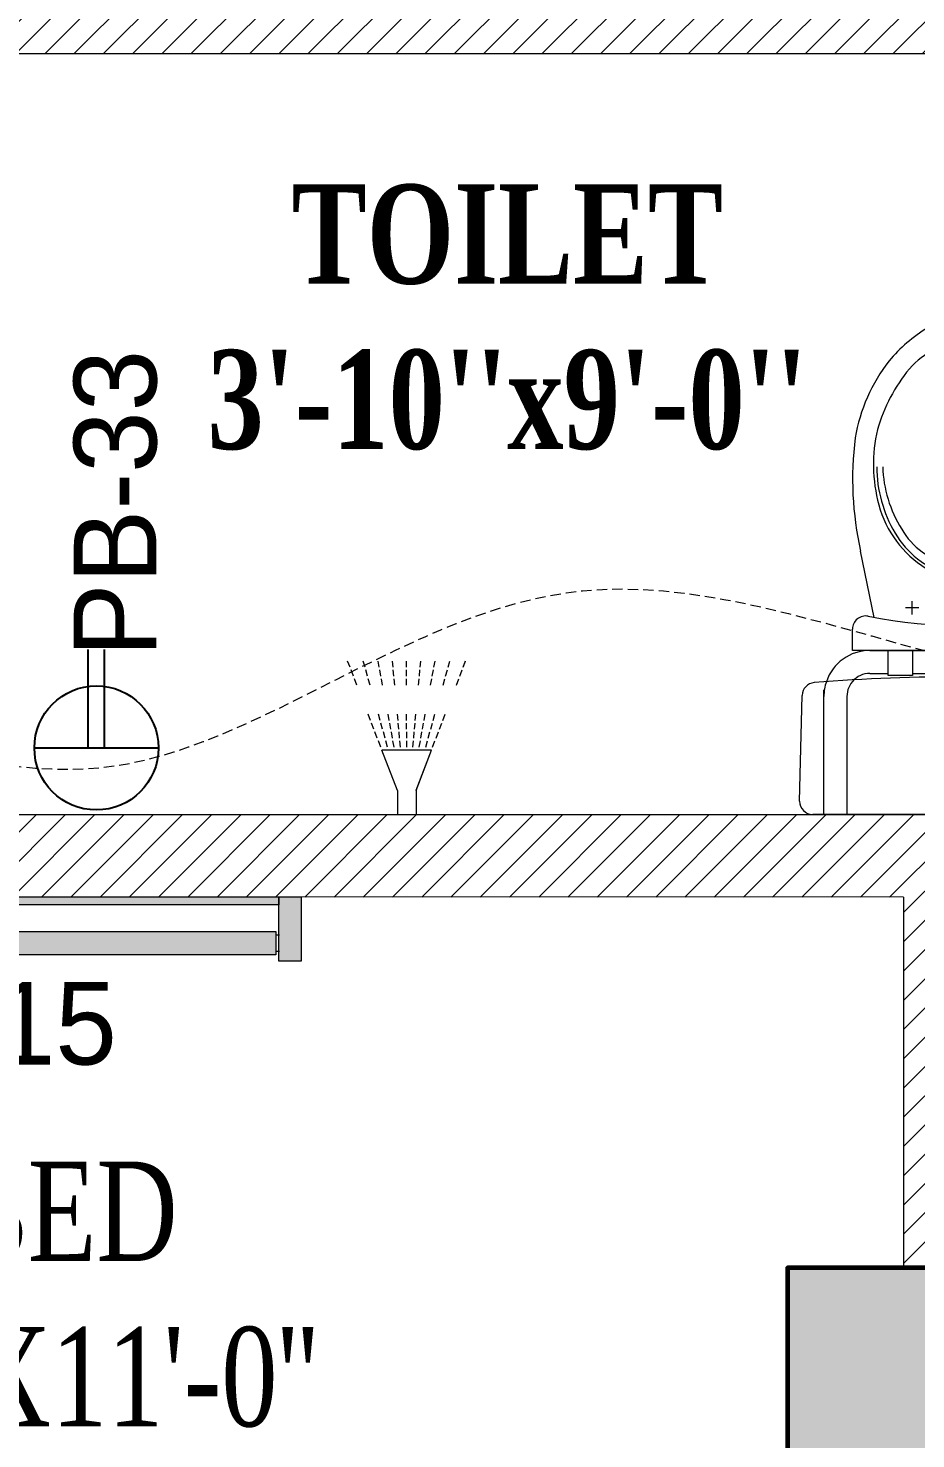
# Model space of a CAD drawing. Header units: inches. Extents: x 109699 to 44449955, y -10987 to 15824140.
# Drawn here: x 196611.1 to 196664.8, y -3667.8 to -3582.5 of the extents above; entities that cross this region are included whole.
import ezdxf

# ---------------------------------------------------------------- set-up
doc = ezdxf.new("R2010")
doc.units = ezdxf.units.IN
doc.header["$LTSCALE"] = 5
doc.header["$MEASUREMENT"] = 0
doc.linetypes.add('DASHDOT', pattern=[1, 0.5, -0.25, 0, -0.25])
doc.linetypes.add('DASHED2', pattern=[0.375, 0.25, -0.125])
doc.layers.get('0').update_dxf_attribs({"color": 123})
for name, color, linetype, lineweight in [('@NORMAL', 7, 'Continuous', 5), ('AC In', 244, 'DASHED2', 30), ('cloumn', 253, 'Continuous', 60), ('E-Con-Point', 5, 'DASHED2', 13), ('E-PB-Socket-5A', 203, 'Continuous', 13), ('E-WTL-Wall-Tube-Light', 6, 'Continuous', 15), ('fixture', 255, 'Continuous', 0), ('ha', 252, 'Continuous', 5), ('SB', 1, 'DASHDOT', 20), ('WALL-1', 8, 'Continuous', 9)]:
    doc.layers.add(name, color=color, linetype=linetype, lineweight=lineweight)
doc.layers.add('T', color=8, linetype='Continuous')
doc.styles.get("Standard").update_dxf_attribs({"font": 'times.ttf'})
doc.styles.add('style2', font='ARIALN.TTF', dxfattribs={"width": 0.75, "height": 3})

# ---------------------------------------------------------------- blocks, each defined once
blk = doc.blocks.new('coloumn-01')
at = {"layer": 'ha'}
h = blk.add_hatch(dxfattribs=at)
h.set_pattern_fill('AR-CONC', color=256, scale=0.5)
h.set_pattern_definition([(49.99999999999999, (0, 0), (3.586300913003767, -0.3137606749129755), [0.375, -4.125]), (355, (0, 0), (-0.693756668065, 3.760960668500059), [0.3, -3.3]), (100.45144446, (0.298858405, -0.02614672), (2.89254423363556, 3.447199954843147), [0.3187009599999999, -3.505710559999999]), (46.18420000000001, (0, 1), (5.336206653357862, -0.8275964039653827), [0.5625, -6.1875]), (96.63563549, (0.444683725, 0.931033465), (4.673309728371142, 4.870593003872752), [0.47805171, -5.258568799999999]), (351.1841639899999, (0, 1), (4.673309725273866, 4.870593001349951), [0.45, -4.950000005]), (21, (0.5, 0.75), (2.984535260592308, -2.013094453326694), [0.375, -4.125]), (326.0000000000001, (0.5, 0.75), (1.216576659607909, 3.625750225234265), [0.3, -3.3]), (71.45144474, (0.74871127, 0.58224213), (4.201111883649856, 1.612655764031769), [0.31870095, -3.50571056]), (37.50000000000001, (0, 0), (0.06079927658645334, 1.664469269156557), [0, -3.26, 0, -3.35, 0, -3.3125]), (7.499999999999999, (0, 0), (1.315347687210743, 1.972058559411801), [0, -1.91, 0, -3.185, 0, -1.2625]), (327.5, (-1.115, 0), (2.669112180862045, -0.1127743586718988), [0, -1.25, 0, -3.9, 0, -5.175]), (317.5, (-1.615, 0), (2.915930846711931, 0.5005249116615886), [0, -1.625, 0, -2.59, 0, -3.675])])
h.paths.add_polyline_path([(32128.44739975178, -2546319.049243456), (32092.44739975178, -2546319.049243456), (32092.44739975178, -2546331.049243456), (32128.44739975178, -2546331.049243456)])
h.paths.add_polyline_path([(32128.44739975189, -2546617.132962178), (32098.44739975189, -2546617.132962178), (32098.44739975189, -2546629.132962178), (32128.44739975189, -2546629.132962178)])
h.paths.add_polyline_path([(31978.51966727065, -2546605.132962178), (31966.51966727065, -2546605.132962178), (31966.51966727065, -2546635.132962178), (31978.51966727065, -2546635.132962178)])
h.paths.add_polyline_path([(31821.20333333506, -2546605.132962178), (31809.20333333506, -2546605.132962178), (31809.20333333506, -2546635.132962178), (31821.20333333506, -2546635.132962178)])
h.paths.add_polyline_path([(31689.20328743063, -2546611.133238418), (31677.20328743063, -2546611.133238418), (31677.20328743063, -2546635.133238418), (31689.20328743063, -2546635.133238418)])
h.paths.add_polyline_path([(31417.20347832461, -2546611.132962178), (31405.20347832461, -2546611.132962178), (31405.20347832461, -2546635.132962178), (31417.20347832461, -2546635.132962178)])
h.paths.add_polyline_path([(31435.20347912709, -2546415.348983645), (31405.20347912709, -2546415.348983645), (31405.20347912709, -2546427.348983645), (31435.20347912709, -2546427.348983645)])
h.paths.add_polyline_path([(31633.74647668525, -2546415.348983645), (31603.74647668525, -2546415.348983645), (31603.74647668525, -2546427.348983645), (31633.74647668525, -2546427.348983645)])
h.paths.add_polyline_path([(31821.20245073218, -2546319.049243455), (31809.20245073218, -2546319.049243455), (31809.20245073218, -2546349.049243455), (31821.20245073218, -2546349.049243455)])
h.paths.add_polyline_path([(31996.51966727068, -2546319.049243455), (31966.51966727068, -2546319.049243455), (31966.51966727068, -2546331.049243455), (31996.51966727068, -2546331.049243455)])
h.paths.add_polyline_path([(31581.74648750067, -2546291.049243452), (31541.74648750067, -2546291.049243452), (31541.74648750067, -2546301.049243452), (31581.74648750067, -2546301.049243452)])
h.paths.add_polyline_path([(31485.74647668505, -2546261.049243452), (31475.74647668505, -2546261.049243452), (31475.74647668505, -2546301.049243452), (31485.74647668505, -2546301.049243452)])
h.paths.add_polyline_path([(31581.74648750064, -2546206.049278549), (31521.74648750064, -2546206.049278549), (31521.74648750064, -2546216.049243455), (31581.74648750064, -2546216.049243455)])
h.paths.add_polyline_path([(31435.20347595899, -2546206.049243455), (31405.20347595899, -2546206.049243455), (31405.20347595899, -2546218.049243455), (31435.20347595899, -2546218.049243455)])
h.paths.add_polyline_path([(31435.20347912709, -2546094.049243455), (31405.20347912709, -2546094.049243455), (31405.20347912709, -2546106.049243455), (31435.20347912709, -2546106.049243455)])
h.paths.add_polyline_path([(31583.74647668522, -2546094.049243455), (31547.74647668522, -2546094.049243455), (31547.74647668522, -2546106.049243455), (31583.74647668522, -2546106.049243455)])
h.paths.add_polyline_path([(31775.41359277777, -2546094.049243455), (31763.41359277777, -2546094.049243455), (31763.41359277777, -2546124.049243455), (31775.41359277777, -2546124.049243455)])
h.paths.add_polyline_path([(32059.80123907101, -2546094.049243455), (32047.80123907101, -2546094.049243455), (32047.80123907101, -2546124.049243455), (32059.80123907101, -2546124.049243455)])
h.paths.add_polyline_path([(32058.06771510976, -2545913.633020405), (32028.06771510976, -2545913.633020405), (32028.06771510976, -2545925.633020405), (32058.06771510976, -2545925.633020405)])
h.paths.add_polyline_path([(32048.06771510973, -2545722.712815279), (32036.06771510973, -2545722.712815279), (32036.06771510973, -2545746.712815279), (32048.06771510973, -2545746.712815279)])
h.paths.add_polyline_path([(31799.41359277774, -2545913.633020405), (31763.41359277774, -2545913.633020405), (31763.41359277774, -2545925.633020405), (31799.41359277774, -2545925.633020405)])
h.paths.add_polyline_path([(31591.53986684192, -2545945.049243456), (31561.31223659915, -2545945.049243456), (31561.31223659915, -2545957.049243456), (31591.53986684192, -2545957.049243456)])
h.paths.add_polyline_path([(31435.20347912709, -2545945.049243456), (31405.20347912709, -2545945.049243456), (31405.20347912709, -2545957.049243456), (31435.20347912709, -2545957.049243456)])
h.paths.add_polyline_path([(31429.2035252499, -2545715.383477275), (31405.2035252499, -2545715.383477275), (31405.2035252499, -2545727.383477275), (31429.2035252499, -2545727.383477275)])
h.paths.add_polyline_path([(31605.53986684192, -2545715.383237123), (31581.53986684192, -2545715.383237123), (31581.53986684192, -2545727.383237123), (31605.53986684192, -2545727.383237123)])
h.paths.add_polyline_path([(31775.41359277774, -2545711.610186095), (31763.41359277774, -2545711.610186095), (31763.41359277774, -2545735.610186095), (31775.41359277774, -2545735.610186095)])
at = {"layer": 'cloumn', "elevation": -16.60275421580149}
blk.add_lwpolyline([(32059.80123907101, -2546124.049243455), (32059.80123907101, -2546094.049243455), (32047.80123907101, -2546094.049243455), (32047.80123907101, -2546124.049243455)], close=True, dxfattribs=at)
blk = doc.blocks.new('nhjkkl')
at = {"layer": 'fixture'}
for p, q in [((143550.2312347457, 413.9730671772784), (143568.8430790594, 413.9730671772793)), ((143550.9065610597, 406.8304476761043), (143550.9065610476, 413.9730520486739)), ((143552.2954045853, 406.8304476553101), (143552.295404572, 413.9730369089164)), ((143566.7790000358, 406.8304174008415), (143566.7790000629, 413.9730217734107)), ((143568.1677981537, 413.9730520292499), (143568.1677527493, 408.0151220831901)), ((143549.5901182657, 406.7664480220853), (143549.4378542114, 413.1605533693012)), ((143569.6365050042, 413.160553386321), (143569.4842561156, 406.7664480432288)), ((143568.1677527493, 408.0151220831901), (143568.1677981597, 406.4336438885)), ((143548.4963421248, 405.7263631810149), (143548.607251598, 406.5122054251713)), ((143548.607251598, 406.5122054251713), (143549.7157409937, 406.3564144534005)), ((143568.1677981597, 406.4336438885), (143568.1677981659, 406.8304930909451)), ((143550.3819850576, 405.4614186200849), (143548.4963421248, 405.7263631810149)), ((143551.5813878428, 405.9018777620411), (143550.3819850576, 405.4614186200849)), ((143554.79288887, 405.4416192904139), (143553.6842026946, 405.441619307019)), ((143556.26127781, 405.5678778112876), (143554.7929191489, 405.5678777931987)), ((143554.7929191489, 405.5678777931987), (143554.7929191657, 404.0528211996536)), ((143562.8130511395, 405.4416192901674), (143556.2612324133, 405.4415738736677)), ((143556.261277828, 404.0528211778994), (143556.26127781, 405.5678778112876)), ((143562.8130813948, 404.0528211994076), (143562.8130814172, 405.5678777923752)), ((143562.8130814172, 405.5678777923752), (143564.2813946441, 405.5678778099075)), ((143565.3901262533, 405.4416192910601), (143564.2813644056, 405.4416193076988)), ((143564.2813946441, 405.5678778099075), (143564.2813946615, 404.0528211776734)), ((143552.6374877589, 404.0528211924245), (143566.4367957518, 404.0528211854942)), ((143552.6374877788, 402.7586299086117), (143552.6374877589, 404.0528211924245)), ((143565.3901262723, 404.052821200891), (143553.6842329504, 404.0527757819953)), ((143554.7929191657, 404.0528211996536), (143556.261277828, 404.0528211778994)), ((143564.2813946615, 404.0528211776734), (143562.8130813948, 404.0528211994076)), ((143566.4367957518, 404.0528211854942), (143566.4367957728, 402.7586601782943)), ((143553.1271576377, 398.0362349681834), (143553.9518113588, 402.0500473916766)), ((143556.2436128532, 401.8703246815119), (143556.2436128408, 401.076701986922)), ((143562.8306252776, 401.870324702267), (143562.8306253056, 401.0767019672573)), ((143565.1223207889, 402.0500776611082), (143565.9471258924, 398.0362349753721)), ((143556.6404317734, 401.4735209071393), (143555.8468090396, 401.4735208790955)), ((143562.4338063848, 401.4735208998579), (143563.2274290794, 401.4735208880586)), ((143559.3387398673, 398.4577576346321), (143558.9106931205, 398.6640308240756)), ((143560.1635449936, 398.6640308047001), (143559.7355133987, 398.4577576290383))]:
    blk.add_line(p, q, dxfattribs=at)
for centre, radius, start, end in [((143550.2312440123, 413.179452317064), 0.7936148602690781, 90.00066901502818, 181.3645564982883), ((143568.8430925063, 413.179430154478), 0.7936370229151675, 358.63708330143, 90.00097078565905), ((143550.3835517447, 406.7852967886536), 0.7936573326114393, 181.3608597506466, 265.4936567333053), ((143553.6835439005, 406.8302100781168), 2.776982850894335, 179.9950977868233, 198.7247616892986), ((143553.6840397306, 406.830291598628), 1.388635154058973, 179.9935610234081, 226.0579730208608), ((143565.3903243654, 406.8303071959601), 1.388675674785373, 313.9401349780949, 0.004546975725653977), ((143565.3906436726, 406.8305070680519), 2.777154493287228, 341.2709583579591, 359.9997116367785), ((143568.6908150557, 406.7853051890736), 0.7936651105025501, 274.5057515234096, 358.6385485059807), ((143559.3313820936, 520.4146619905953), 114.7747799088793, 265.4974651529274, 270.1027383364831), ((143553.6641671368, 406.8219761162256), 2.755988833818937, 198.6919603846717, 203.1962037287053), ((143553.6842451597, 406.830626965949), 2.777851183980603, 203.1970942653883, 269.9997481717924), ((143553.6842363313, 406.8306462703642), 1.389026963752532, 226.0622858634653, 269.9986125244432), ((143559.7429846886, 520.4144736201536), 114.7745915251009, 269.8972652920607, 274.5025384751385), ((143565.3900826332, 406.8305070130612), 2.777685812513137, 270.0009001508976, 341.2746753299377), ((143565.3900696894, 406.8304403121767), 1.388821022269026, 270.0023335401336, 318.9044295561592), ((143553.4310986414, 402.7586261222484), 0.7936108626023987, 179.9997266385257, 281.154795170795), ((143565.6431621761, 402.758675070728), 0.7936335968594284, 258.8438563195717, 359.9989248519769), ((143559.5371957675, 371.7938538244518), 30.76746556976699, 78.84496378673161, 101.1553274581742), ((143559.691574243, 394.4271028772321), 5.141188323198548, 104.2497094621876, 150.61330759848), ((143559.5371492295, 394.6434052969737), 5.084142630955329, 90.00008428513468, 118.9405262423073), ((143558.3670353377, 399.1001076362847), 0.3155730422259372, 304.1716716939285, 79.21640439466078), ((143559.5371191747, 394.6434638445119), 5.0840840834616, 61.05930362467164, 89.999745580456), ((143560.7072330775, 399.1001138847403), 0.3155697011984737, 100.7865058950931, 235.831238595057), ((143559.3826715294, 394.427120612819), 5.141172952833982, 29.38656240975397, 75.7501605465209), ((143560.6030199971, 393.4904633605145), 6.619506932955108, 122.1868749793399, 164.6422486899968), ((143559.4569603147, 394.4903639536053), 4.443393787718942, 101.8529499143643, 150.0038868718224), ((143558.9034807952, 398.7448373456175), 0.08112774840026897, 120.2938259573558, 275.1003766384382), ((143559.5371535633, 395.9875161606467), 2.906734715241127, 90.00023231647822, 103.4195897572691), ((143559.5371073564, 395.9877092781937), 2.906541597874001, 76.57996402864104, 89.99932147006473), ((143560.1707573169, 398.7448373461996), 0.08112776809779704, 264.8996260535975, 59.706176732827), ((143559.6173005208, 394.4904147853488), 4.443348715976101, 29.99569182148486, 78.14662877954265), ((143558.4712257037, 393.4904828698247), 6.619494466593977, 15.35760583437553, 57.81297954471867), ((143572.2223725796, 393.6842009728691), 19.58487767572048, 167.1608948101009, 187.3028875654185), ((143546.851903473, 393.6842435729975), 19.58487550162758, 352.6969860827403, 12.83897883790706), ((143561.8666311087, 392.9471293959111), 7.765781522712604, 148.9734116776313, 180.0370825543271), ((143561.9397062611, 392.7187179168407), 7.485059714963107, 147.7595450529205, 178.2898013246998), ((143557.1345394465, 392.7186902103006), 7.485068091722362, 1.71040899528419, 32.24066526655368), ((143557.2076145146, 392.9471021420416), 7.765789141801811, 359.9631185417419, 31.02678941811098), ((143563.4260475728, 392.801147338552), 9.524650229934462, 165.1413266773221, 192.8659346269845), ((143555.6481905647, 392.8011472918486), 9.524650235689958, 347.1340656589409, 14.85867360866212), ((143563.0484980828, 392.9327481596404), 10.39841761455111, 189.6220183945854, 217.9117471889267), ((143563.9317907136, 393.5092300994431), 10.19175081845734, 196.1153299050868, 219.5232582581568), ((143555.1424550462, 393.5091935918356), 10.19173337833671, 320.4769270377624, 343.8848553902324), ((143556.0257778566, 392.9327181524561), 10.39840516526215, 322.0884090897869, 350.378137884462), ((143561.7342255453, 392.2455549454055), 8.94320625309545, 219.6122136137997, 239.3816435217801), ((143559.5040281406, 389.9617490593175), 4.519470302409078, 220.5550458037677, 270.4192277752593), ((143559.5701948642, 389.961814163333), 4.519535626071895, 269.580394858351, 319.4445768290443), ((143557.3400579794, 392.2455549029521), 8.94320622922971, 300.6183568637677, 320.3877867722666), ((143559.4418071491, 388.7049738406661), 4.731726761745959, 241.4348748081609, 271.1544712317944), ((143559.6324764107, 388.7049738002104), 4.731726720728004, 268.8455291001113, 298.565125525756)]:
    blk.add_arc(centre, radius, start, end, dxfattribs=at)
blk = doc.blocks.new('bhgy')
at = {"layer": 'fixture'}
for p, q in [((143575.2772015615, 368.1126747355272), (143574.8957682036, 368.2586983371991)), ((143575.2772015615, 368.1126747355272), (143574.9022015615, 368.2562354637309)), ((143575.8127015615, 367.9076700157136), (143575.4377015615, 368.0512307438592)), ((143575.8127015615, 367.9076700157136), (143575.4377015615, 368.0512307438592)), ((143576.3482015615, 367.7026652958418), (143575.9732015615, 367.8462260240456)), ((143576.3482015615, 367.7026652958418), (143575.9732015615, 367.8462260240456)), ((143575.2772015615, 367.2064695406123), (143574.9022015615, 367.3118651087395)), ((143575.8127015615, 367.0559646693407), (143575.4377015615, 367.161360237468)), ((143576.3482015615, 366.9054597980401), (143575.9732015615, 367.0108553661673)), ((143578.4902015615, 366.8826464164711), (143578.1152015615, 367.0262071446457)), ((143578.4902015615, 366.8826464164711), (143578.1152015615, 367.0262071446457)), ((143579.0257015615, 366.6776416966284), (143578.6507015615, 366.821202424803)), ((143579.0257015615, 366.6776416966284), (143578.6507015615, 366.821202424803)), ((143575.2772015615, 366.3458920605888), (143574.9022015615, 366.4150440963974)), ((143575.8127015615, 366.2471429534605), (143575.4377015615, 366.3162949892401)), ((143576.3482015615, 366.1483938463032), (143575.9732015615, 366.2175458821118)), ((143578.4902015615, 366.3034403129247), (143578.1152015615, 366.408835881052)), ((143579.0257015615, 366.1529354416241), (143578.6507015615, 366.2583310097514)), ((143579.5612015615, 366.4726369767857), (143579.1862015615, 366.6161977049603)), ((143579.5612015615, 366.4726369767857), (143579.1862015615, 366.6161977049603)), ((143579.5612015615, 366.0024305703816), (143579.1862015615, 366.1078261385089)), ((143580.0967015615, 366.2676322569139), (143579.7217015615, 366.4111929851176)), ((143580.0967015615, 366.2676322569139), (143579.7217015615, 366.4111929851176)), ((143580.0967015615, 365.851925699081), (143579.7217015615, 365.9573212672083)), ((143582.7198980097, 365.2664250417263), (143580.2842015615, 366.2039250417263)), ((143580.2842015615, 366.2039250417263), (143580.2842015615, 363.2039250417263)), ((143582.7119899517, 365.2664250417263), (143580.2842015615, 366.1958518928266)), ((143582.7119899517, 365.2664250417263), (143580.2842015615, 366.1958518928266)), ((143575.2772015615, 365.513992717734), (143574.9022015615, 365.5481090113869)), ((143575.8127015615, 365.4652746504696), (143575.4377015615, 365.4993909440934)), ((143576.3482015615, 365.416556583147), (143575.9732015615, 365.4506728767708)), ((143578.4902015615, 365.7533974177902), (143578.1152015615, 365.8225494535989)), ((143578.4902015615, 365.2216843139729), (143578.1152015615, 365.2558006075967)), ((143579.0257015615, 365.654648310662), (143578.6507015615, 365.7238003464706)), ((143579.0257015615, 365.1729662466794), (143578.6507015615, 365.2070825403032)), ((143579.5612015615, 365.5558992035337), (143579.1862015615, 365.6250512393424)), ((143579.5612015615, 365.1242481793859), (143579.1862015615, 365.1583644730097)), ((143580.0967015615, 365.4571500964055), (143579.7217015615, 365.5263021322141)), ((143580.0967015615, 365.0755301120923), (143579.7217015615, 365.1096464057161)), ((143582.7119899517, 365.2664250417263), (143584.1813158786, 365.2664250417263)), ((143575.2772015615, 364.6958867461478), (143574.9022015615, 364.6955482104211)), ((143575.8127015615, 364.6963701751781), (143575.4377015615, 364.6960316394513)), ((143576.3482015615, 364.6968536041793), (143575.9732015615, 364.6965150684525)), ((143578.4902015615, 364.6987873203004), (143578.1152015615, 364.6984487845737)), ((143579.0257015615, 364.6992707493016), (143578.6507015615, 364.6989322135748)), ((143579.0257015615, 364.2254966572916), (143578.6507015615, 364.1906975755235)), ((143579.5612015615, 364.6997541783319), (143579.1862015615, 364.6994156426051)), ((143579.5612015615, 364.2751897460373), (143579.1862015615, 364.2403906642692)), ((143580.0967015615, 364.7002376073331), (143579.7217015615, 364.6998990716063)), ((143580.0967015615, 364.3248828348121), (143579.7217015615, 364.290083753044)), ((143575.2772015615, 363.8776450359553), (143574.9022015615, 363.8428459541872)), ((143575.8127015615, 363.9273381247301), (143575.4377015615, 363.892539042962)), ((143576.3482015615, 363.9770312135049), (143575.9732015615, 363.9422321317077)), ((143578.4902015615, 364.1758035685168), (143578.1152015615, 364.1410044867487)), ((143578.4902015615, 363.643824255251), (143578.1152015615, 363.5739718901866)), ((143579.0257015615, 363.743573432567), (143578.6507015615, 363.6737210675026)), ((143579.5612015615, 363.843322609883), (143579.1862015615, 363.7734702448186)), ((143579.5612015615, 363.3964142809971), (143579.1862015615, 363.2902877868153)), ((143580.0967015615, 363.943071787199), (143579.7217015615, 363.8732194221345)), ((143580.0967015615, 363.5479629147273), (143579.7217015615, 363.4418364205164)), ((143582.7198980097, 364.1414250417263), (143580.2842015615, 363.2039250417263)), ((143582.7198980097, 364.1414250417263), (143584.1813158786, 364.1414250417263)), ((143575.2772015615, 363.0453291913261), (143574.9022015615, 362.9754768262617)), ((143575.8127015615, 363.1450783686421), (143575.4377015615, 363.0752260035777)), ((143576.3482015615, 363.2448275459872), (143575.9732015615, 363.1749751808936)), ((143578.4902015615, 363.0933170135656), (143578.1152015615, 362.9871905193838)), ((143578.4902015615, 362.5134141197602), (143578.1152015615, 362.3690765524632)), ((143579.0257015615, 363.2448656472668), (143578.6507015615, 363.138739153085)), ((143579.0257015615, 362.7195281658612), (143578.6507015615, 362.5751905985642)), ((143579.5612015615, 362.9256422119913), (143579.1862015615, 362.7813046446943)), ((143580.0967015615, 363.1317562580632), (143579.7217015615, 362.9874186907662)), ((143575.2772015615, 362.1840252112713), (143574.9022015615, 362.0778987170604)), ((143575.8127015615, 362.3355738449725), (143575.4377015615, 362.2294473507616)), ((143576.3482015615, 362.4871224787028), (143575.9732015615, 362.3809959844918)), ((143576.3482015615, 361.6889579353854), (143575.9732015615, 361.5446203680883)), ((143575.2772015615, 361.2767298431543), (143574.9022015615, 361.1323922758572)), ((143575.8127015615, 361.4828438892844), (143575.4377015615, 361.3385063219873))]:
    blk.add_line(p, q, dxfattribs=at)
blk = doc.blocks.new('A$C63C712C3')
at = {"linetype": 'ByBlock', "ltscale": 0.5}
h = blk.add_hatch(color=256, dxfattribs=at)
h.dxf.hatch_style = 1
h.paths.add_polyline_path([(35.45815903441689, 102.6004051111813), (7.051254215184599e-05, 102.6004051111813), (7.051254215184599e-05, -1.4210854715202e-14), (35.45815903441689, 0)])
h.paths.add_polyline_path([(1235.458159034402, 102.6004051111813), (35.45815903441689, 102.6004051111813), (35.45815903441689, 90.19858873463818), (1235.458159034402, 90.19858873463818)])
h.paths.add_polyline_path([(1270.916247556277, 102.6004051111813), (1235.458159034402, 102.6004051111813), (1235.458159034402, -1.4210854715202e-14), (1270.916247556277, 0)])
h = blk.add_hatch(color=256, dxfattribs=at)
h.dxf.hatch_style = 1
h.set_gradient(color1=(255, 255, 0), rotation=269, name='CYLINDER')
h.paths.add_polyline_path([(1230.609335631336, 47.55507706388016), (39.80634735536296, 47.55507706388016), (39.80634735536296, 10.14120857274975), (1230.609335631336, 10.14120857274975)])
at = {"ltscale": 2}
for p, q in [((39.80314903250837, 42.02165198561852), (33.8373914979602, 42.02165198561852)), ((1230.612533954176, 42.02165198561852), (1236.578291488724, 42.02165198561852)), ((39.80314903250837, 15.93327464433969), (33.8373914979602, 15.93327464433969)), ((1230.612533954176, 15.93327464433969), (1236.578291488724, 15.93327464433969))]:
    blk.add_line(p, q, dxfattribs=at)
for points in [[(35.45815903441689, 102.6004051111813), (7.051254215184599e-05, 102.6004051111813), (7.051254215184599e-05, 0), (35.45815903441689, 0)], [(35.45815903441689, 102.6004051111813), (1235.458159034402, 102.6004051111813), (1235.458159034402, 90.19858873463818), (35.45815903441689, 90.19858873463818)], [(1235.458159034402, 102.6004051111813), (1270.916247556277, 102.6004051111813), (1270.916247556277, 0), (1235.458159034402, 0)], [(39.80634735536296, 47.55507706388016), (1230.609335631336, 47.55507706388016), (1230.609335631336, 10.14120857274975), (39.80634735536296, 10.14120857274975)]]:
    blk.add_lwpolyline(points, close=True, dxfattribs=at)
blk = doc.blocks.new('A$C0EEE0DA8')
at = {"lineweight": 25}
for p, q in [((9.859886922386067, 11.01563311866266), (9.859886922386067, 3.514223118661903)), ((9.859886922386067, 7.754928118662065), (15.8195753665932, 7.754928118662065)), ((9.859886922386067, 6.774928118662501), (15.8195753665932, 6.774928118662501))]:
    blk.add_line(p, q, dxfattribs=at)
blk.add_circle((9.85988692238243, 7.264928118662283), 3.750704999999999, dxfattribs=at)

msp = doc.modelspace()

# ---------------------------------------------------------------- hatches: boundary and pattern name
at = {"layer": '@NORMAL'}
h = msp.add_hatch(dxfattribs=at)
h.set_pattern_fill('ANSI31', scale=10, angle=-7.63333123551244e-14, style=0)
h.set_pattern_definition([(44.99999999999991, (-3358.079220665124, -46603.01731711855), (-0.8838834764831833, 0.8838834764831855), [])])
h.paths.add_polyline_path([(196679.5570980907, -3556.007518244003), (196694.5570980909, -3556.007518244003), (196694.5570980909, -3561.007518243974), (196684.5570980907, -3561.007518243974), (196684.5570980907, -3579.007518244003), (196697.2202511402, -3579.007518244003), (196697.22025114, -3594.007518244003), (196692.2202511402, -3594.007518244003), (196692.2202511403, -3584.007518244003), (196567.2905053946, -3584.007518244003), (196567.2905053948, -3579.007518244003), (196679.5570980907, -3579.007518244003)])
at = {"layer": 'ha'}
h = msp.add_hatch(dxfattribs=at)
h.set_pattern_fill('ANSI31', scale=10, angle=-7.63333123551244e-14, style=0)
h.set_pattern_definition([(44.99999999999989, (142732.3835256985, 2531118.532197352), (-0.8838834764831833, 0.8838834764831855), [])])
h.paths.add_polyline_path([(196704.0183648829, -3630.007518245866), (196703.2856182827, -3630.007518245866), (196697.2202511403, -3630.007518244003), (196697.2202511402, -3618.007518244003), (196692.2202511403, -3618.007518244003), (196692.2202511403, -3630.007518244003), (196584.9536584446, -3630.007518244003), (196584.9536584446, -3614.007518244003), (196579.9536584447, -3614.007518244003), (196579.9536584447, -3630.007518244003), (196532.0191680452, -3630.007518244003), (196532.0191680452, -3629.347031123498), (196532.0191680452, -3610.330384926432), (196527.0191680452, -3610.330384926432), (196527.0191680452, -3634.980887209093), (196664.0183648829, -3635.001499903881), (196664.0183648829, -3657.423741294564), (196669.0183648829, -3657.423741294098), (196669.0183648829, -3635.007518244003), (196704.0183648829, -3635.007518244003)])

# ---------------------------------------------------------------- linework, layer by layer
at = {"layer": 'AC In', "ltscale": 4}
msp.add_spline([(196649.4161035242, -3412.666188750646, 0.263215849960531), (196648.765767596, -3403.198516255516, 0.3650851247148239), (196644.3828125, -3403.19921875, 0.0857903163960998), (196555.6989236982, -3429.703235172976), (196541.4640577714, -3493.078742771762), (196430.8844353982, -3610.641529816279), (196405.8084689573, -3718.97546096455), (196308.1016223315, -3722.321839887185, 0.719608654580174)], degree=3, dxfattribs=at)
at = {"layer": 'E-Con-Point', "ltscale": 0.5}
msp.add_spline([(196580.5182227388, -3591.2159427188, 0.1785524209039124), (196569.7758474001, -3588.093224957785, -0.2469759009928151), (196556.0092402204, -3620.887787758655, 0.07855242090380443), (196598.8451875393, -3625.563442524774), (196615.4665252497, -3627.174111622899), (196644.620172885, -3616.479531760127), (196682.5126622425, -3620.887787758655, 0.07855242090380443), (196695.1807722079, -3606.803177854437, -0.02144757909617567)], degree=3, dxfattribs=at)
at = {"layer": 'SB', "ltscale": 0.5}
msp.add_spline([(196647.4144365788, -3460.745580529205, 0.2632158499592521), (196576.0412103531, -3511.420015027026, 0.2632158499592521), (196550.5271474522, -3511.926459345868), (196509.6292106475, -3595.82835289797), (196453.2894142823, -3613.648521643194), (196412.491043815, -3701.025757611005), (196315.4070463993, -3723.175394966576, 0.719608654580174)], degree=3, dxfattribs=at)
at = {"layer": 'WALL-1'}
for points, elevation in [([(196684.5570980907, -3561.007518243974), (196684.5570980907, -3579.007518244003), (196697.2202511402, -3579.007518244003), (196697.22025114, -3594.007518244003), (196692.2202511402, -3594.007518244003), (196692.2202511403, -3584.007518244003), (196567.2905053946, -3584.007518244003), (196567.2905053948, -3579.007518244003), (196679.5570980907, -3579.007518244003), (196679.5570980907, -3556.007518244003)], 0.1785524209039124), ([(196532.0191680452, -3630.007518244003), (196579.9536584447, -3630.007518244003), (196579.9536584446, -3614.007518244003), (196584.9536584446, -3614.012250063503), (196584.9536584446, -3630.007518244003), (196692.2202511402, -3630.007518244003), (196692.2202511403, -3618.007518244003)], 0.07855242090380443), ([(196664.0183648828, -3635.001499903707), (196527.0191680452, -3634.980887209093), (196527.0191680452, -3630.007518244003)], 0.07855242090380443), ([(196664.0183648828, -3635.001499903707), (196664.0183648828, -3657.423741294564)], 0.2650851247153199)]:
    msp.add_lwpolyline(points, dxfattribs=dict(at, elevation=elevation))

# ---------------------------------------------------------------- block references
at = {"layer": '@NORMAL'}
msp.add_blockref('coloumn-01', (164609.2171258143, 2542436.625502162, 16.96783934052013), dxfattribs=at)
for name, p, rotation in [('nhjkkl', (340227.3844431672, -3216.034451066689, 0.1632158499587746), 180), ('bhgy', (196269.2971998596, 139954.1737976343, 0.1632158499593288), 270)]:
    msp.add_blockref(name, p, dxfattribs=dict(at, rotation=rotation))
at = {"layer": 'E-PB-Socket-5A', "rotation": 89.99999999999999}
msp.add_blockref('A$C0EEE0DA8', (196622.509606818, -3635.836758174684, -0.1855752182940705), dxfattribs=at)
at = {"layer": 'E-WTL-Wall-Tube-Light', "xscale": 0.03776802766688649, "yscale": 0.03776802766688649, "zscale": 0.03776802766688649}
msp.add_blockref('A$C63C712C3', (196579.6135750625, -3638.865203619561, 0.07855242090380443), dxfattribs=at)

# ---------------------------------------------------------------- texts
at = {"layer": 'E-PB-Socket-5A', "insert": (196618.9426351646, -3601.908644710405, 0.8230100255250661), "char_height": 5, "width": 24.08470202641911, "attachment_point": 9, "rotation": 90.00000000000011}
msp.add_mtext('{\\fCentury Gothic|b0|i0|c0|p34;PB-33}', dxfattribs=at)
at = {"layer": 'E-WTL-Wall-Tube-Light', "color": 1, "insert": (196592.7027244117, -3640.12263742419, -0.2165364162724472), "char_height": 5, "width": 24.08470202641911, "attachment_point": 1}
msp.add_mtext('{\\fCentury Gothic|b0|i0|c0|p34;\\C256;WTL-15}', dxfattribs=at)
at = {"layer": 'T', "insert": (196640.0823698739, -3607.994234744021, -0.1214475790990548), "char_height": 6, "width": 44.92537410357909, "attachment_point": 8, "style": 'style2'}
msp.add_mtext("{\\fRomantic|b1|i0|c2|p2;TOILET\\P3'-10''x9'-0''}", dxfattribs=at)
at = {"layer": 'T', "lineweight": 35, "insert": (196610.052966628, -3667.084815792873, -0.1214475790990548), "char_height": 6, "width": 44.92537410357909, "attachment_point": 8, "style": 'style2'}
msp.add_mtext("{\\fRomantic|b0|i0|c2|p2;G.BED\\P10'-4''X11'-0''}", dxfattribs=at)

doc.saveas('drawing.dxf')
